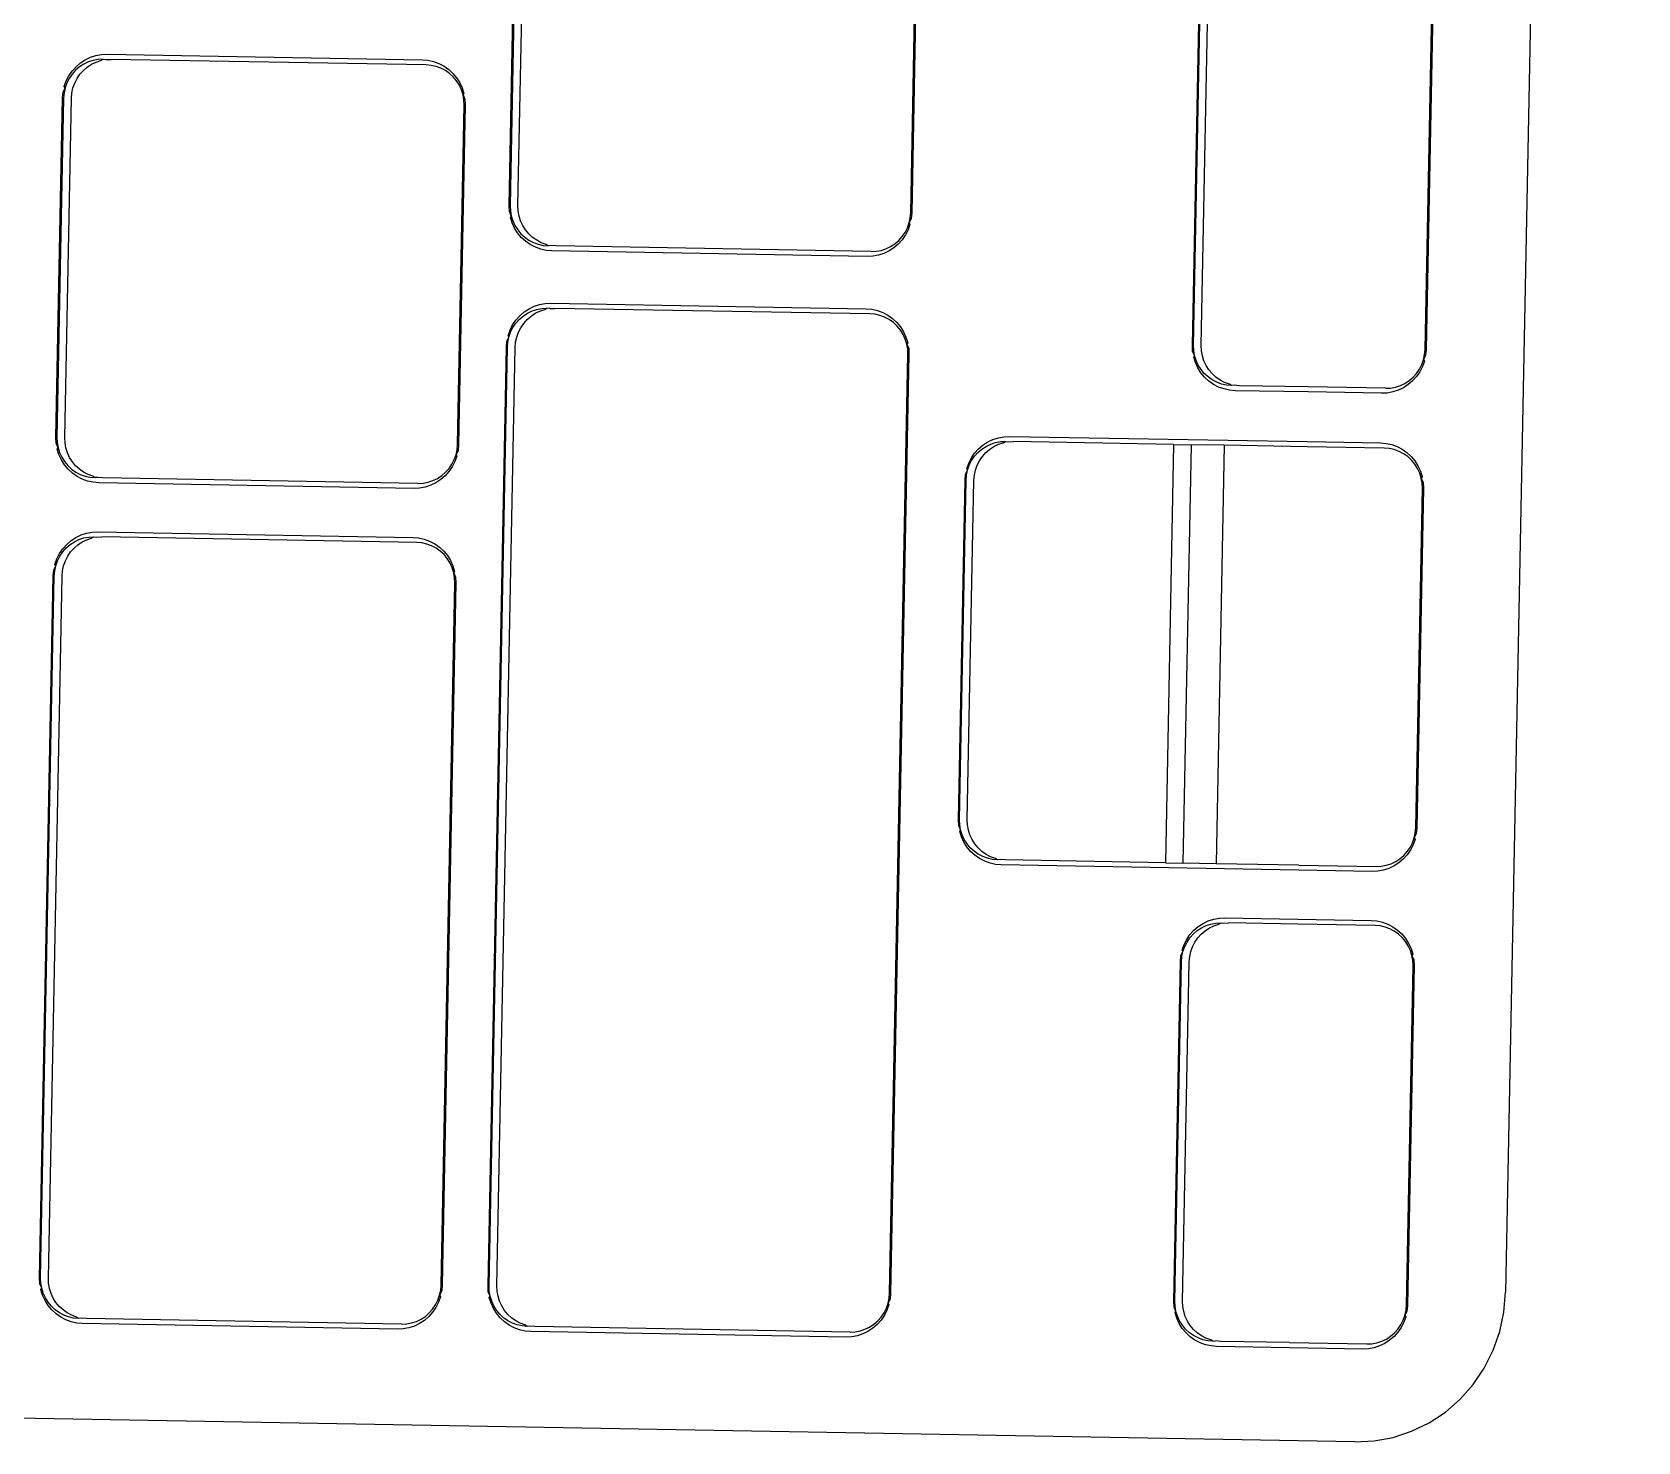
# Model space of a CAD drawing. Header units: millimetres. Extents: x 44692 to 659456, y -26273 to 96111.
# Drawn here: x 257828.2 to 257884.1, y -11983.1 to -11934.1 of the extents above; entities that cross this region are included whole.
import ezdxf

# ---------------------------------------------------------------- set-up
doc = ezdxf.new("R2010")
doc.units = ezdxf.units.MM
doc.header["$LTSCALE"] = 100
doc.layers.add('Muebles', color=112, linetype='Continuous')

msp = doc.modelspace()

# ---------------------------------------------------------------- linework, layer by layer
at = {"layer": 'Muebles'}
for p, q in [((257884.114, -11741.741), (257879.511, -11977.891)), ((257844.842, -11940.105), (257845.072, -11928.288)), ((257845.107, -11928.295), (257844.877, -11940.1)), ((257845.15, -11940.105), (257845.38, -11928.299)), ((257858.814, -11940.346), (257859.044, -11928.54)), ((257859.079, -11928.535), (257858.849, -11940.352)), ((257868.615, -11944.966), (257868.846, -11933.149)), ((257868.65, -11944.96), (257868.881, -11933.155)), ((257868.924, -11944.965), (257869.154, -11933.16)), ((257876.71, -11945.103), (257876.941, -11933.297)), ((257876.976, -11933.292), (257876.745, -11945.109)), ((257829.927, -11935.137), (257830.095, -11935.027)), ((257830.095, -11935.027), (257830.275, -11934.941)), ((257830.275, -11934.941), (257830.465, -11934.879)), ((257830.543, -11935.016), (257830.369, -11935.048)), ((257830.465, -11934.879), (257830.661, -11934.843)), ((257830.72, -11935.008), (257830.543, -11935.016)), ((257830.642, -11935.053), (257830.72, -11935.008)), ((257830.661, -11934.843), (257830.854, -11934.834)), ((257830.72, -11935.008), (257830.816, -11935.021)), ((257830.816, -11935.021), (257830.993, -11935.013)), ((257830.854, -11934.834), (257841.826, -11935.027)), ((257841.953, -11935.206), (257830.993, -11935.013)), ((257841.826, -11935.027), (257842.018, -11935.043)), ((257829.434, -11935.765), (257829.526, -11935.584)), ((257829.526, -11935.584), (257829.64, -11935.418)), ((257829.637, -11935.526), (257829.536, -11935.674)), ((257829.756, -11935.393), (257829.637, -11935.526)), ((257829.64, -11935.418), (257829.774, -11935.268)), ((257829.891, -11935.277), (257829.756, -11935.393)), ((257829.774, -11935.268), (257829.927, -11935.137)), ((257829.809, -11935.679), (257829.91, -11935.531)), ((257830.04, -11935.18), (257829.891, -11935.277)), ((257829.91, -11935.531), (257830.029, -11935.398)), ((257830.029, -11935.398), (257830.164, -11935.282)), ((257830.2, -11935.103), (257830.04, -11935.18)), ((257830.164, -11935.282), (257830.313, -11935.185)), ((257830.369, -11935.048), (257830.2, -11935.103)), ((257830.313, -11935.185), (257830.473, -11935.108)), ((257830.473, -11935.108), (257830.642, -11935.053)), ((257842.129, -11935.221), (257841.953, -11935.206)), ((257842.018, -11935.043), (257842.213, -11935.086)), ((257842.302, -11935.259), (257842.129, -11935.221)), ((257842.213, -11935.086), (257842.4, -11935.155)), ((257842.468, -11935.32), (257842.302, -11935.259)), ((257842.4, -11935.155), (257842.577, -11935.247)), ((257842.625, -11935.402), (257842.468, -11935.32)), ((257842.577, -11935.247), (257842.741, -11935.363)), ((257842.77, -11935.504), (257842.625, -11935.402)), ((257842.741, -11935.363), (257842.888, -11935.499)), ((257842.901, -11935.625), (257842.77, -11935.504)), ((257842.888, -11935.499), (257843.016, -11935.654)), ((257829.323, -11936.154), (257829.394, -11936.003)), ((257829.394, -11936.003), (257829.356, -11936.178)), ((257829.366, -11935.956), (257829.434, -11935.765)), ((257829.394, -11936.003), (257829.366, -11935.956)), ((257829.454, -11935.834), (257829.394, -11936.003)), ((257829.536, -11935.674), (257829.454, -11935.834)), ((257829.629, -11936.183), (257829.667, -11936.007)), ((257829.667, -11936.007), (257829.727, -11935.838)), ((257829.727, -11935.838), (257829.809, -11935.679)), ((257843.015, -11935.762), (257842.901, -11935.625)), ((257843.11, -11935.913), (257843.015, -11935.762)), ((257843.016, -11935.654), (257843.124, -11935.824)), ((257843.185, -11936.076), (257843.11, -11935.913)), ((257843.124, -11935.824), (257843.209, -11936.008)), ((257843.239, -11936.247), (257843.185, -11936.076)), ((257843.209, -11936.008), (257843.269, -11936.201)), ((257829.076, -11948.168), (257829.306, -11936.351)), ((257829.341, -11936.357), (257829.111, -11948.163)), ((257829.306, -11936.351), (257829.323, -11936.154)), ((257829.356, -11936.178), (257829.341, -11936.357)), ((257829.384, -11948.167), (257829.614, -11936.362)), ((257829.614, -11936.362), (257829.629, -11936.183)), ((257843.048, -11948.408), (257843.278, -11936.603)), ((257843.313, -11936.598), (257843.083, -11948.415)), ((257843.269, -11936.201), (257843.239, -11936.247)), ((257843.27, -11936.424), (257843.239, -11936.247)), ((257843.239, -11936.247), (257843.304, -11936.401)), ((257843.278, -11936.603), (257843.27, -11936.424)), ((257843.304, -11936.401), (257843.313, -11936.598)), ((257844.851, -11940.302), (257844.842, -11940.105)), ((257844.916, -11940.456), (257844.851, -11940.302)), ((257844.877, -11940.1), (257844.885, -11940.279)), ((257844.885, -11940.279), (257844.916, -11940.456)), ((257844.886, -11940.502), (257844.916, -11940.456)), ((257844.946, -11940.695), (257844.886, -11940.502)), ((257844.916, -11940.456), (257844.969, -11940.627)), ((257845.158, -11940.284), (257845.15, -11940.105)), ((257845.189, -11940.461), (257845.158, -11940.284)), ((257845.242, -11940.632), (257845.189, -11940.461)), ((257858.761, -11940.7), (257858.799, -11940.525)), ((257858.832, -11940.549), (257858.761, -11940.7)), ((257858.799, -11940.525), (257858.814, -11940.346)), ((257858.849, -11940.352), (257858.832, -11940.549)), ((257845.031, -11940.879), (257844.946, -11940.695)), ((257844.969, -11940.627), (257845.045, -11940.79)), ((257845.138, -11941.049), (257845.031, -11940.879)), ((257845.045, -11940.79), (257845.14, -11940.941)), ((257845.267, -11941.204), (257845.138, -11941.049)), ((257845.14, -11940.941), (257845.254, -11941.078)), ((257845.318, -11940.795), (257845.242, -11940.632)), ((257845.254, -11941.078), (257845.384, -11941.199)), ((257845.413, -11940.946), (257845.318, -11940.795)), ((257845.527, -11941.083), (257845.413, -11940.946)), ((257845.657, -11941.204), (257845.527, -11941.083)), ((257858.629, -11941.119), (257858.515, -11941.285)), ((257858.518, -11941.177), (257858.619, -11941.029)), ((257858.619, -11941.029), (257858.7, -11940.87)), ((257858.721, -11940.938), (257858.629, -11941.119)), ((257858.7, -11940.87), (257858.761, -11940.7)), ((257858.789, -11940.747), (257858.721, -11940.938)), ((257858.761, -11940.7), (257858.789, -11940.747)), ((257845.414, -11941.34), (257845.267, -11941.204)), ((257845.384, -11941.199), (257845.529, -11941.301)), ((257845.578, -11941.456), (257845.414, -11941.34)), ((257845.529, -11941.301), (257845.686, -11941.383)), ((257845.755, -11941.548), (257845.578, -11941.456)), ((257845.802, -11941.306), (257845.657, -11941.204)), ((257845.686, -11941.383), (257845.853, -11941.444)), ((257845.942, -11941.617), (257845.755, -11941.548)), ((257845.96, -11941.388), (257845.802, -11941.306)), ((257845.853, -11941.444), (257846.026, -11941.482)), ((257846.136, -11941.66), (257845.942, -11941.617)), ((257846.126, -11941.449), (257845.96, -11941.388)), ((257846.026, -11941.482), (257846.202, -11941.497)), ((257846.202, -11941.497), (257846.126, -11941.449)), ((257846.329, -11941.676), (257846.136, -11941.66)), ((257846.299, -11941.487), (257846.202, -11941.497)), ((257846.475, -11941.502), (257846.299, -11941.487)), ((257857.301, -11941.869), (257846.329, -11941.676)), ((257857.435, -11941.695), (257846.475, -11941.502)), ((257857.435, -11941.695), (257857.612, -11941.687)), ((257857.612, -11941.687), (257857.786, -11941.655)), ((257857.786, -11941.655), (257857.954, -11941.6)), ((257858.06, -11941.676), (257857.88, -11941.762)), ((257857.954, -11941.6), (257858.115, -11941.523)), ((257858.228, -11941.566), (257858.06, -11941.676)), ((257858.115, -11941.523), (257858.264, -11941.426)), ((257858.381, -11941.435), (257858.228, -11941.566)), ((257858.264, -11941.426), (257858.399, -11941.31)), ((257858.515, -11941.285), (257858.381, -11941.435)), ((257858.399, -11941.31), (257858.518, -11941.177)), ((257857.494, -11941.86), (257857.301, -11941.869)), ((257857.69, -11941.824), (257857.494, -11941.86)), ((257857.88, -11941.762), (257857.69, -11941.824)), ((257845.079, -11944.083), (257845.213, -11943.931)), ((257845.196, -11944.056), (257845.331, -11943.939)), ((257845.213, -11943.931), (257845.366, -11943.799)), ((257845.331, -11943.939), (257845.48, -11943.841)), ((257845.366, -11943.799), (257845.534, -11943.688)), ((257845.469, -11944.061), (257845.604, -11943.944)), ((257845.48, -11943.841), (257845.64, -11943.763)), ((257845.534, -11943.688), (257845.714, -11943.601)), ((257845.604, -11943.944), (257845.753, -11943.845)), ((257845.64, -11943.763), (257845.809, -11943.708)), ((257845.714, -11943.601), (257845.904, -11943.539)), ((257845.753, -11943.845), (257845.913, -11943.768)), ((257845.809, -11943.708), (257845.983, -11943.676)), ((257845.904, -11943.539), (257846.1, -11943.502)), ((257845.913, -11943.768), (257846.082, -11943.713)), ((257845.983, -11943.676), (257846.159, -11943.667)), ((257846.082, -11943.713), (257846.159, -11943.667)), ((257846.1, -11943.502), (257846.294, -11943.493)), ((257846.256, -11943.68), (257846.159, -11943.667)), ((257846.256, -11943.68), (257846.432, -11943.672)), ((257846.294, -11943.493), (257857.265, -11943.686)), ((257857.393, -11943.865), (257846.432, -11943.672)), ((257857.265, -11943.686), (257857.458, -11943.702)), ((257857.569, -11943.88), (257857.393, -11943.865)), ((257857.458, -11943.702), (257857.653, -11943.746)), ((257857.742, -11943.918), (257857.569, -11943.88)), ((257857.653, -11943.746), (257857.84, -11943.815)), ((257857.908, -11943.98), (257857.742, -11943.918)), ((257857.84, -11943.815), (257858.017, -11943.908)), ((257858.017, -11943.908), (257858.181, -11944.025)), ((257844.805, -11944.625), (257844.873, -11944.433)), ((257844.834, -11944.672), (257844.894, -11944.501)), ((257844.873, -11944.433), (257844.965, -11944.251)), ((257844.894, -11944.501), (257844.975, -11944.34)), ((257844.965, -11944.251), (257845.079, -11944.083)), ((257844.975, -11944.34), (257845.076, -11944.19)), ((257845.076, -11944.19), (257845.196, -11944.056)), ((257845.107, -11944.676), (257845.167, -11944.506)), ((257845.167, -11944.506), (257845.248, -11944.344)), ((257845.248, -11944.344), (257845.35, -11944.195)), ((257845.35, -11944.195), (257845.469, -11944.061)), ((257858.065, -11944.063), (257857.908, -11943.98)), ((257858.21, -11944.166), (257858.065, -11944.063)), ((257858.181, -11944.025), (257858.328, -11944.162)), ((257858.341, -11944.288), (257858.21, -11944.166)), ((257858.328, -11944.162), (257858.457, -11944.319)), ((257858.455, -11944.426), (257858.341, -11944.288)), ((257858.55, -11944.579), (257858.455, -11944.426)), ((257858.457, -11944.319), (257858.564, -11944.491)), ((257858.564, -11944.491), (257858.649, -11944.676)), ((257844.109, -11977.672), (257844.746, -11945.023)), ((257844.145, -11977.667), (257844.781, -11945.03)), ((257844.418, -11977.672), (257845.054, -11945.035)), ((257844.746, -11945.023), (257844.762, -11944.825)), ((257844.762, -11944.825), (257844.834, -11944.672)), ((257844.781, -11945.03), (257844.796, -11944.849)), ((257844.796, -11944.849), (257844.834, -11944.672)), ((257844.834, -11944.672), (257844.805, -11944.625)), ((257845.054, -11945.035), (257845.069, -11944.854)), ((257845.069, -11944.854), (257845.107, -11944.676)), ((257858.625, -11944.743), (257858.55, -11944.579)), ((257858.678, -11944.916), (257858.625, -11944.743)), ((257858.649, -11944.676), (257858.709, -11944.871)), ((257858.709, -11944.871), (257858.678, -11944.916)), ((257858.71, -11945.094), (257858.678, -11944.916)), ((257858.678, -11944.916), (257858.744, -11945.072)), ((257858.744, -11945.072), (257858.753, -11945.27)), ((257868.624, -11945.163), (257868.615, -11944.966)), ((257868.659, -11945.14), (257868.65, -11944.96)), ((257868.932, -11945.145), (257868.924, -11944.965)), ((257858.081, -11977.913), (257858.718, -11945.276)), ((257858.753, -11945.27), (257858.116, -11977.919)), ((257858.718, -11945.276), (257858.71, -11945.094)), ((257868.69, -11945.317), (257868.624, -11945.163)), ((257868.69, -11945.317), (257868.659, -11945.14)), ((257868.659, -11945.363), (257868.69, -11945.317)), ((257868.72, -11945.556), (257868.659, -11945.363)), ((257868.743, -11945.488), (257868.69, -11945.317)), ((257868.805, -11945.739), (257868.72, -11945.556)), ((257868.818, -11945.65), (257868.743, -11945.488)), ((257868.963, -11945.322), (257868.932, -11945.145)), ((257869.016, -11945.493), (257868.963, -11945.322)), ((257869.091, -11945.655), (257869.016, -11945.493)), ((257876.516, -11945.786), (257876.597, -11945.626)), ((257876.597, -11945.626), (257876.657, -11945.457)), ((257876.686, -11945.504), (257876.618, -11945.695)), ((257876.657, -11945.457), (257876.695, -11945.282)), ((257876.729, -11945.306), (257876.657, -11945.457)), ((257876.657, -11945.457), (257876.686, -11945.504)), ((257876.695, -11945.282), (257876.71, -11945.103)), ((257876.745, -11945.109), (257876.729, -11945.306)), ((257868.912, -11945.91), (257868.805, -11945.739)), ((257868.914, -11945.801), (257868.818, -11945.65)), ((257869.041, -11946.065), (257868.912, -11945.91)), ((257869.027, -11945.938), (257868.914, -11945.801)), ((257869.158, -11946.059), (257869.027, -11945.938)), ((257869.188, -11946.201), (257869.041, -11946.065)), ((257869.187, -11945.806), (257869.091, -11945.655)), ((257869.303, -11946.162), (257869.158, -11946.059)), ((257869.3, -11945.943), (257869.187, -11945.806)), ((257869.352, -11946.316), (257869.188, -11946.201)), ((257869.431, -11946.064), (257869.3, -11945.943)), ((257869.46, -11946.244), (257869.303, -11946.162)), ((257869.576, -11946.166), (257869.431, -11946.064)), ((257869.733, -11946.249), (257869.576, -11946.166)), ((257876.011, -11946.28), (257876.16, -11946.183)), ((257876.277, -11946.192), (257876.125, -11946.323)), ((257876.16, -11946.183), (257876.296, -11946.067)), ((257876.412, -11946.042), (257876.277, -11946.192)), ((257876.296, -11946.067), (257876.415, -11945.934)), ((257876.526, -11945.876), (257876.412, -11946.042)), ((257876.415, -11945.934), (257876.516, -11945.786)), ((257876.618, -11945.695), (257876.526, -11945.876)), ((257869.528, -11946.409), (257869.352, -11946.316)), ((257869.626, -11946.305), (257869.46, -11946.244)), ((257869.716, -11946.477), (257869.528, -11946.409)), ((257869.799, -11946.343), (257869.626, -11946.305)), ((257869.91, -11946.52), (257869.716, -11946.477)), ((257869.9, -11946.309), (257869.733, -11946.249)), ((257869.975, -11946.358), (257869.799, -11946.343)), ((257869.975, -11946.358), (257869.9, -11946.309)), ((257870.103, -11946.536), (257869.91, -11946.52)), ((257870.072, -11946.348), (257869.975, -11946.358)), ((257870.248, -11946.362), (257870.072, -11946.348)), ((257872.642, -11946.581), (257870.103, -11946.536)), ((257872.645, -11946.405), (257870.248, -11946.362)), ((257875.198, -11946.626), (257872.642, -11946.581)), ((257875.332, -11946.452), (257872.645, -11946.405)), ((257875.391, -11946.617), (257875.198, -11946.626)), ((257875.332, -11946.452), (257875.509, -11946.443)), ((257875.587, -11946.581), (257875.391, -11946.617)), ((257875.509, -11946.443), (257875.683, -11946.411)), ((257875.777, -11946.519), (257875.587, -11946.581)), ((257875.683, -11946.411), (257875.851, -11946.357)), ((257875.957, -11946.433), (257875.777, -11946.519)), ((257875.851, -11946.357), (257876.011, -11946.28)), ((257876.125, -11946.323), (257875.957, -11946.433)), ((257829.085, -11948.365), (257829.076, -11948.168)), ((257829.15, -11948.519), (257829.085, -11948.365)), ((257829.111, -11948.163), (257829.119, -11948.342)), ((257829.119, -11948.342), (257829.15, -11948.519)), ((257829.392, -11948.347), (257829.384, -11948.167)), ((257829.423, -11948.524), (257829.392, -11948.347)), ((257843.033, -11948.588), (257843.048, -11948.408)), ((257843.083, -11948.415), (257843.066, -11948.612)), ((257861.173, -11948.56), (257861.326, -11948.429)), ((257861.326, -11948.429), (257861.494, -11948.319)), ((257861.439, -11948.472), (257861.599, -11948.395)), ((257861.494, -11948.319), (257861.674, -11948.233)), ((257861.599, -11948.395), (257861.768, -11948.34)), ((257861.674, -11948.233), (257861.864, -11948.171)), ((257861.712, -11948.477), (257861.872, -11948.4)), ((257861.768, -11948.34), (257861.942, -11948.308)), ((257861.864, -11948.171), (257862.06, -11948.135)), ((257861.872, -11948.4), (257862.041, -11948.345)), ((257861.942, -11948.308), (257862.119, -11948.3)), ((257862.041, -11948.345), (257862.119, -11948.3)), ((257862.06, -11948.135), (257862.253, -11948.126)), ((257862.119, -11948.3), (257862.215, -11948.313)), ((257862.215, -11948.313), (257862.392, -11948.305)), ((257862.253, -11948.126), (257872.608, -11948.308)), ((257867.96, -11948.403), (257862.392, -11948.305)), ((257867.96, -11948.403), (257867.676, -11962.955)), ((257867.96, -11948.403), (257868.568, -11948.414)), ((257868.568, -11948.414), (257868.285, -11962.965)), ((257869.723, -11948.434), (257868.568, -11948.414)), ((257869.723, -11948.434), (257869.439, -11962.986)), ((257872.604, -11948.485), (257869.723, -11948.434)), ((257872.608, -11948.308), (257875.164, -11948.353)), ((257875.164, -11948.353), (257875.357, -11948.37)), ((257875.357, -11948.37), (257875.551, -11948.412)), ((257875.551, -11948.412), (257875.738, -11948.481)), ((257829.12, -11948.565), (257829.15, -11948.519)), ((257829.18, -11948.758), (257829.12, -11948.565)), ((257829.15, -11948.519), (257829.204, -11948.69)), ((257829.265, -11948.942), (257829.18, -11948.758)), ((257829.204, -11948.69), (257829.279, -11948.852)), ((257829.373, -11949.112), (257829.265, -11948.942)), ((257829.279, -11948.852), (257829.374, -11949.004)), ((257829.477, -11948.695), (257829.423, -11948.524)), ((257829.552, -11948.857), (257829.477, -11948.695)), ((257829.647, -11949.008), (257829.552, -11948.857)), ((257842.853, -11949.092), (257842.935, -11948.932)), ((257842.935, -11948.932), (257842.995, -11948.763)), ((257843.023, -11948.81), (257842.956, -11949.001)), ((257842.995, -11948.763), (257843.033, -11948.588)), ((257843.066, -11948.612), (257842.995, -11948.763)), ((257842.995, -11948.763), (257843.023, -11948.81)), ((257860.833, -11949.057), (257860.924, -11948.876)), ((257860.853, -11949.126), (257860.935, -11948.966)), ((257860.924, -11948.876), (257861.039, -11948.71)), ((257860.935, -11948.966), (257861.036, -11948.818)), ((257861.036, -11948.818), (257861.155, -11948.685)), ((257861.039, -11948.71), (257861.173, -11948.56)), ((257861.126, -11949.13), (257861.208, -11948.971)), ((257861.155, -11948.685), (257861.29, -11948.569)), ((257861.208, -11948.971), (257861.309, -11948.823)), ((257861.29, -11948.569), (257861.439, -11948.472)), ((257861.309, -11948.823), (257861.428, -11948.69)), ((257861.428, -11948.69), (257861.563, -11948.574)), ((257861.563, -11948.574), (257861.712, -11948.477)), ((257875.291, -11948.532), (257872.604, -11948.485)), ((257875.468, -11948.547), (257875.291, -11948.532)), ((257875.64, -11948.585), (257875.468, -11948.547)), ((257875.807, -11948.646), (257875.64, -11948.585)), ((257875.738, -11948.481), (257875.915, -11948.573)), ((257875.964, -11948.728), (257875.807, -11948.646)), ((257875.915, -11948.573), (257876.079, -11948.689)), ((257876.109, -11948.83), (257875.964, -11948.728)), ((257876.079, -11948.689), (257876.226, -11948.825)), ((257876.239, -11948.951), (257876.109, -11948.83)), ((257876.226, -11948.825), (257876.355, -11948.98)), ((257876.353, -11949.088), (257876.239, -11948.951)), ((257876.355, -11948.98), (257876.462, -11949.15)), ((257829.501, -11949.267), (257829.373, -11949.112)), ((257829.374, -11949.004), (257829.488, -11949.141)), ((257829.488, -11949.141), (257829.619, -11949.261)), ((257829.649, -11949.403), (257829.501, -11949.267)), ((257829.619, -11949.261), (257829.764, -11949.364)), ((257829.761, -11949.145), (257829.647, -11949.008)), ((257829.812, -11949.518), (257829.649, -11949.403)), ((257829.892, -11949.266), (257829.761, -11949.145)), ((257829.764, -11949.364), (257829.921, -11949.446)), ((257829.989, -11949.611), (257829.812, -11949.518)), ((257830.037, -11949.369), (257829.892, -11949.266)), ((257829.921, -11949.446), (257830.087, -11949.507)), ((257830.194, -11949.451), (257830.037, -11949.369)), ((257830.087, -11949.507), (257830.26, -11949.545)), ((257830.36, -11949.512), (257830.194, -11949.451)), ((257830.26, -11949.545), (257830.436, -11949.56)), ((257830.436, -11949.56), (257830.36, -11949.512)), ((257830.533, -11949.55), (257830.436, -11949.56)), ((257830.709, -11949.565), (257830.533, -11949.55)), ((257842.349, -11949.586), (257842.498, -11949.489)), ((257842.615, -11949.498), (257842.462, -11949.629)), ((257842.498, -11949.489), (257842.633, -11949.373)), ((257842.749, -11949.348), (257842.615, -11949.498)), ((257842.633, -11949.373), (257842.752, -11949.24)), ((257842.864, -11949.181), (257842.749, -11949.348)), ((257842.752, -11949.24), (257842.853, -11949.092)), ((257842.956, -11949.001), (257842.864, -11949.181)), ((257860.705, -11949.643), (257860.722, -11949.446)), ((257860.722, -11949.446), (257860.793, -11949.295)), ((257860.74, -11949.649), (257860.755, -11949.47)), ((257860.755, -11949.47), (257860.793, -11949.295)), ((257860.765, -11949.248), (257860.833, -11949.057)), ((257860.793, -11949.295), (257860.765, -11949.248)), ((257860.793, -11949.295), (257860.853, -11949.126)), ((257861.013, -11949.654), (257861.028, -11949.475)), ((257861.028, -11949.475), (257861.066, -11949.299)), ((257861.066, -11949.299), (257861.126, -11949.13)), ((257876.449, -11949.239), (257876.353, -11949.088)), ((257876.524, -11949.402), (257876.449, -11949.239)), ((257876.462, -11949.15), (257876.547, -11949.334)), ((257876.577, -11949.573), (257876.524, -11949.402)), ((257876.547, -11949.334), (257876.608, -11949.527)), ((257876.608, -11949.527), (257876.577, -11949.573)), ((257830.176, -11949.679), (257829.989, -11949.611)), ((257830.371, -11949.722), (257830.176, -11949.679)), ((257830.564, -11949.739), (257830.371, -11949.722)), ((257841.535, -11949.932), (257830.564, -11949.739)), ((257841.669, -11949.758), (257830.709, -11949.565)), ((257841.728, -11949.923), (257841.535, -11949.932)), ((257841.669, -11949.758), (257841.846, -11949.749)), ((257841.924, -11949.887), (257841.728, -11949.923)), ((257841.846, -11949.749), (257842.02, -11949.717)), ((257842.114, -11949.825), (257841.924, -11949.887)), ((257842.02, -11949.717), (257842.189, -11949.662)), ((257842.295, -11949.739), (257842.114, -11949.825)), ((257842.189, -11949.662), (257842.349, -11949.586)), ((257842.462, -11949.629), (257842.295, -11949.739)), ((257860.475, -11961.46), (257860.705, -11949.643)), ((257860.51, -11961.455), (257860.74, -11949.649)), ((257860.783, -11961.459), (257861.013, -11949.654)), ((257876.386, -11961.735), (257876.616, -11949.929)), ((257876.652, -11949.924), (257876.421, -11961.741)), ((257876.608, -11949.75), (257876.577, -11949.573)), ((257876.577, -11949.573), (257876.643, -11949.727)), ((257876.616, -11949.929), (257876.608, -11949.75)), ((257876.643, -11949.727), (257876.652, -11949.924)), ((257829.45, -11951.881), (257829.602, -11951.749)), ((257829.602, -11951.749), (257829.77, -11951.638)), ((257829.716, -11951.791), (257829.877, -11951.713)), ((257829.77, -11951.638), (257829.951, -11951.551)), ((257829.877, -11951.713), (257830.045, -11951.658)), ((257829.951, -11951.551), (257830.141, -11951.489)), ((257829.989, -11951.795), (257830.15, -11951.718)), ((257830.045, -11951.658), (257830.219, -11951.626)), ((257830.141, -11951.489), (257830.337, -11951.452)), ((257830.15, -11951.718), (257830.318, -11951.663)), ((257830.219, -11951.626), (257830.396, -11951.617)), ((257830.318, -11951.663), (257830.396, -11951.617)), ((257830.337, -11951.452), (257830.53, -11951.443)), ((257830.396, -11951.617), (257830.492, -11951.63)), ((257830.492, -11951.63), (257830.669, -11951.622)), ((257830.53, -11951.443), (257841.502, -11951.636)), ((257841.629, -11951.815), (257830.669, -11951.622)), ((257841.502, -11951.636), (257841.695, -11951.652)), ((257841.695, -11951.652), (257841.889, -11951.696)), ((257841.889, -11951.696), (257842.077, -11951.765)), ((257842.077, -11951.765), (257842.254, -11951.858)), ((257829.11, -11952.383), (257829.201, -11952.201)), ((257829.13, -11952.451), (257829.212, -11952.29)), ((257829.201, -11952.201), (257829.315, -11952.033)), ((257829.212, -11952.29), (257829.313, -11952.14)), ((257829.313, -11952.14), (257829.432, -11952.006)), ((257829.315, -11952.033), (257829.45, -11951.881)), ((257829.403, -11952.456), (257829.485, -11952.294)), ((257829.432, -11952.006), (257829.567, -11951.889)), ((257829.485, -11952.294), (257829.586, -11952.145)), ((257829.567, -11951.889), (257829.716, -11951.791)), ((257829.586, -11952.145), (257829.705, -11952.011)), ((257829.705, -11952.011), (257829.841, -11951.894)), ((257829.841, -11951.894), (257829.989, -11951.795)), ((257841.806, -11951.83), (257841.629, -11951.815)), ((257841.978, -11951.868), (257841.806, -11951.83)), ((257842.145, -11951.93), (257841.978, -11951.868)), ((257842.302, -11952.013), (257842.145, -11951.93)), ((257842.254, -11951.858), (257842.417, -11951.975)), ((257842.447, -11952.116), (257842.302, -11952.013)), ((257842.417, -11951.975), (257842.565, -11952.112)), ((257842.577, -11952.238), (257842.447, -11952.116)), ((257842.565, -11952.112), (257842.693, -11952.269)), ((257842.691, -11952.376), (257842.577, -11952.238)), ((257842.693, -11952.269), (257842.8, -11952.441)), ((257828.982, -11952.973), (257828.999, -11952.775)), ((257828.999, -11952.775), (257829.07, -11952.622)), ((257829.017, -11952.98), (257829.032, -11952.799)), ((257829.032, -11952.799), (257829.07, -11952.622)), ((257829.042, -11952.575), (257829.11, -11952.383)), ((257829.07, -11952.622), (257829.042, -11952.575)), ((257829.07, -11952.622), (257829.13, -11952.451)), ((257829.29, -11952.985), (257829.305, -11952.804)), ((257829.305, -11952.804), (257829.343, -11952.627)), ((257829.343, -11952.627), (257829.403, -11952.456)), ((257842.786, -11952.529), (257842.691, -11952.376)), ((257842.861, -11952.693), (257842.786, -11952.529)), ((257842.8, -11952.441), (257842.885, -11952.626)), ((257842.915, -11952.866), (257842.861, -11952.693)), ((257842.885, -11952.626), (257842.945, -11952.821)), ((257842.945, -11952.821), (257842.915, -11952.866)), ((257842.946, -11953.044), (257842.915, -11952.866)), ((257842.915, -11952.866), (257842.98, -11953.022)), ((257828.506, -11977.397), (257828.982, -11952.973)), ((257828.541, -11977.392), (257829.017, -11952.98)), ((257828.814, -11977.397), (257829.29, -11952.985)), ((257842.478, -11977.638), (257842.954, -11953.226)), ((257842.989, -11953.221), (257842.513, -11977.644)), ((257842.954, -11953.226), (257842.946, -11953.044)), ((257842.98, -11953.022), (257842.989, -11953.221)), ((257860.484, -11961.657), (257860.475, -11961.46)), ((257860.549, -11961.811), (257860.484, -11961.657)), ((257860.518, -11961.634), (257860.51, -11961.455)), ((257860.549, -11961.811), (257860.518, -11961.634)), ((257860.519, -11961.857), (257860.549, -11961.811)), ((257860.603, -11961.982), (257860.549, -11961.811)), ((257860.791, -11961.639), (257860.783, -11961.459)), ((257860.822, -11961.816), (257860.791, -11961.639)), ((257860.876, -11961.987), (257860.822, -11961.816)), ((257876.371, -11961.914), (257876.386, -11961.735)), ((257876.421, -11961.741), (257876.405, -11961.938)), ((257860.579, -11962.05), (257860.519, -11961.857)), ((257860.664, -11962.234), (257860.579, -11962.05)), ((257860.678, -11962.144), (257860.603, -11961.982)), ((257860.772, -11962.404), (257860.664, -11962.234)), ((257860.773, -11962.296), (257860.678, -11962.144)), ((257860.9, -11962.559), (257860.772, -11962.404)), ((257860.887, -11962.433), (257860.773, -11962.296)), ((257860.951, -11962.149), (257860.876, -11961.987)), ((257861.046, -11962.3), (257860.951, -11962.149)), ((257861.16, -11962.437), (257861.046, -11962.3)), ((257876.192, -11962.418), (257876.273, -11962.258)), ((257876.294, -11962.327), (257876.202, -11962.508)), ((257876.273, -11962.258), (257876.333, -11962.089)), ((257876.362, -11962.136), (257876.294, -11962.327)), ((257876.333, -11962.089), (257876.371, -11961.914)), ((257876.405, -11961.938), (257876.333, -11962.089)), ((257876.333, -11962.089), (257876.362, -11962.136)), ((257861.018, -11962.553), (257860.887, -11962.433)), ((257861.048, -11962.695), (257860.9, -11962.559)), ((257861.163, -11962.656), (257861.018, -11962.553)), ((257861.211, -11962.81), (257861.048, -11962.695)), ((257861.291, -11962.558), (257861.16, -11962.437)), ((257861.32, -11962.738), (257861.163, -11962.656)), ((257861.388, -11962.903), (257861.211, -11962.81)), ((257861.436, -11962.661), (257861.291, -11962.558)), ((257861.486, -11962.799), (257861.32, -11962.738)), ((257861.575, -11962.971), (257861.388, -11962.903)), ((257861.593, -11962.743), (257861.436, -11962.661)), ((257861.659, -11962.837), (257861.486, -11962.799)), ((257861.759, -11962.804), (257861.593, -11962.743)), ((257861.835, -11962.852), (257861.659, -11962.837)), ((257861.835, -11962.852), (257861.759, -11962.804)), ((257861.932, -11962.842), (257861.835, -11962.852)), ((257862.108, -11962.857), (257861.932, -11962.842)), ((257867.676, -11962.955), (257862.108, -11962.857)), ((257867.676, -11962.955), (257868.285, -11962.965)), ((257875.527, -11962.989), (257875.687, -11962.912)), ((257875.801, -11962.955), (257875.633, -11963.065)), ((257875.687, -11962.912), (257875.836, -11962.815)), ((257875.953, -11962.824), (257875.801, -11962.955)), ((257875.836, -11962.815), (257875.971, -11962.699)), ((257876.088, -11962.674), (257875.953, -11962.824)), ((257875.971, -11962.699), (257876.091, -11962.566)), ((257876.202, -11962.508), (257876.088, -11962.674)), ((257876.091, -11962.566), (257876.192, -11962.418)), ((257861.77, -11963.014), (257861.575, -11962.971)), ((257861.962, -11963.031), (257861.77, -11963.014)), ((257872.317, -11963.213), (257861.962, -11963.031)), ((257869.439, -11962.986), (257868.285, -11962.965)), ((257872.321, -11963.037), (257869.439, -11962.986)), ((257874.873, -11963.258), (257872.317, -11963.213)), ((257872.321, -11963.037), (257875.008, -11963.084)), ((257875.067, -11963.249), (257874.873, -11963.258)), ((257875.008, -11963.084), (257875.184, -11963.075)), ((257875.263, -11963.213), (257875.067, -11963.249)), ((257875.184, -11963.075), (257875.359, -11963.043)), ((257875.452, -11963.151), (257875.263, -11963.213)), ((257875.359, -11963.043), (257875.527, -11962.989)), ((257875.633, -11963.065), (257875.452, -11963.151)), ((257868.666, -11965.304), (257868.818, -11965.173)), ((257868.818, -11965.173), (257868.986, -11965.063)), ((257868.932, -11965.216), (257869.092, -11965.139)), ((257868.986, -11965.063), (257869.167, -11964.977)), ((257869.092, -11965.139), (257869.26, -11965.085)), ((257869.167, -11964.977), (257869.356, -11964.915)), ((257869.205, -11965.221), (257869.365, -11965.144)), ((257869.26, -11965.085), (257869.435, -11965.053)), ((257869.356, -11964.915), (257869.552, -11964.879)), ((257869.365, -11965.144), (257869.533, -11965.089)), ((257869.435, -11965.053), (257869.611, -11965.044)), ((257869.533, -11965.089), (257869.611, -11965.044)), ((257869.552, -11964.879), (257869.746, -11964.87)), ((257869.611, -11965.044), (257869.708, -11965.057)), ((257869.708, -11965.057), (257869.884, -11965.049)), ((257869.746, -11964.87), (257872.284, -11964.915)), ((257872.281, -11965.091), (257869.884, -11965.049)), ((257874.968, -11965.139), (257872.281, -11965.091)), ((257872.284, -11964.915), (257874.84, -11964.96)), ((257874.84, -11964.96), (257875.033, -11964.976)), ((257875.144, -11965.153), (257874.968, -11965.139)), ((257875.033, -11964.976), (257875.227, -11965.019)), ((257875.317, -11965.191), (257875.144, -11965.153)), ((257875.227, -11965.019), (257875.415, -11965.087)), ((257875.483, -11965.252), (257875.317, -11965.191)), ((257875.415, -11965.087), (257875.592, -11965.18)), ((257875.592, -11965.18), (257875.755, -11965.295)), ((257868.325, -11965.801), (257868.417, -11965.62)), ((257868.346, -11965.87), (257868.427, -11965.71)), ((257868.417, -11965.62), (257868.531, -11965.454)), ((257868.427, -11965.71), (257868.528, -11965.562)), ((257868.528, -11965.562), (257868.648, -11965.429)), ((257868.531, -11965.454), (257868.666, -11965.304)), ((257868.619, -11965.875), (257868.7, -11965.715)), ((257868.648, -11965.429), (257868.783, -11965.313)), ((257868.7, -11965.715), (257868.801, -11965.567)), ((257868.783, -11965.313), (257868.932, -11965.216)), ((257868.801, -11965.567), (257868.921, -11965.434)), ((257868.921, -11965.434), (257869.056, -11965.318)), ((257869.056, -11965.318), (257869.205, -11965.221)), ((257875.64, -11965.334), (257875.483, -11965.252)), ((257875.785, -11965.437), (257875.64, -11965.334)), ((257875.755, -11965.295), (257875.902, -11965.431)), ((257875.916, -11965.558), (257875.785, -11965.437)), ((257875.902, -11965.431), (257876.031, -11965.586)), ((257876.03, -11965.695), (257875.916, -11965.558)), ((257876.125, -11965.846), (257876.03, -11965.695)), ((257876.031, -11965.586), (257876.139, -11965.757)), ((257876.139, -11965.757), (257876.223, -11965.94)), ((257868.198, -11966.387), (257868.214, -11966.19)), ((257868.214, -11966.19), (257868.286, -11966.039)), ((257868.233, -11966.393), (257868.248, -11966.214)), ((257868.248, -11966.214), (257868.286, -11966.039)), ((257868.257, -11965.992), (257868.325, -11965.801)), ((257868.286, -11966.039), (257868.257, -11965.992)), ((257868.286, -11966.039), (257868.346, -11965.87)), ((257868.506, -11966.398), (257868.521, -11966.219)), ((257868.521, -11966.219), (257868.559, -11966.044)), ((257868.559, -11966.044), (257868.619, -11965.875)), ((257876.2, -11966.008), (257876.125, -11965.846)), ((257876.254, -11966.179), (257876.2, -11966.008)), ((257876.223, -11965.94), (257876.284, -11966.134)), ((257876.284, -11966.134), (257876.254, -11966.179)), ((257876.285, -11966.356), (257876.254, -11966.179)), ((257876.254, -11966.179), (257876.319, -11966.333)), ((257867.967, -11978.204), (257868.198, -11966.387)), ((257868.003, -11978.199), (257868.233, -11966.393)), ((257868.276, -11978.204), (257868.506, -11966.398)), ((257876.063, -11978.341), (257876.293, -11966.536)), ((257876.328, -11966.53), (257876.097, -11978.347)), ((257876.293, -11966.536), (257876.285, -11966.356)), ((257876.319, -11966.333), (257876.328, -11966.53)), ((257828.515, -11977.596), (257828.506, -11977.397)), ((257828.549, -11977.573), (257828.541, -11977.392)), ((257828.822, -11977.578), (257828.814, -11977.397)), ((257828.58, -11977.752), (257828.515, -11977.596)), ((257828.58, -11977.752), (257828.549, -11977.573)), ((257828.55, -11977.797), (257828.58, -11977.752)), ((257828.61, -11977.992), (257828.55, -11977.797)), ((257828.634, -11977.924), (257828.58, -11977.752)), ((257828.695, -11978.177), (257828.61, -11977.992)), ((257828.709, -11978.088), (257828.634, -11977.924)), ((257828.853, -11977.756), (257828.822, -11977.578)), ((257828.907, -11977.929), (257828.853, -11977.756)), ((257828.982, -11978.093), (257828.907, -11977.929)), ((257842.365, -11978.167), (257842.425, -11977.996)), ((257842.454, -11978.042), (257842.386, -11978.235)), ((257842.425, -11977.996), (257842.463, -11977.819)), ((257842.497, -11977.842), (257842.425, -11977.996)), ((257842.425, -11977.996), (257842.454, -11978.042)), ((257842.463, -11977.819), (257842.478, -11977.638)), ((257842.513, -11977.644), (257842.497, -11977.842)), ((257844.118, -11977.871), (257844.109, -11977.672)), ((257844.184, -11978.027), (257844.118, -11977.871)), ((257844.153, -11977.848), (257844.145, -11977.667)), ((257844.184, -11978.027), (257844.153, -11977.848)), ((257844.153, -11978.072), (257844.184, -11978.027)), ((257844.237, -11978.2), (257844.184, -11978.027)), ((257844.426, -11977.853), (257844.418, -11977.672)), ((257844.457, -11978.032), (257844.426, -11977.853)), ((257844.51, -11978.204), (257844.457, -11978.032)), ((257858.066, -11978.094), (257858.081, -11977.913)), ((257858.116, -11977.919), (257858.1, -11978.118)), ((257879.453, -11978.581), (257879.511, -11977.891)), ((257828.802, -11978.349), (257828.695, -11978.177)), ((257828.804, -11978.241), (257828.709, -11978.088)), ((257828.931, -11978.505), (257828.802, -11978.349)), ((257828.918, -11978.38), (257828.804, -11978.241)), ((257829.049, -11978.501), (257828.918, -11978.38)), ((257829.078, -11978.643), (257828.931, -11978.505)), ((257829.077, -11978.246), (257828.982, -11978.093)), ((257829.194, -11978.605), (257829.049, -11978.501)), ((257829.191, -11978.384), (257829.077, -11978.246)), ((257829.322, -11978.506), (257829.191, -11978.384)), ((257829.351, -11978.688), (257829.194, -11978.605)), ((257829.467, -11978.61), (257829.322, -11978.506)), ((257842.18, -11978.585), (257842.046, -11978.736)), ((257842.063, -11978.611), (257842.182, -11978.477)), ((257842.294, -11978.417), (257842.18, -11978.585)), ((257842.182, -11978.477), (257842.284, -11978.328)), ((257842.284, -11978.328), (257842.365, -11978.167)), ((257842.386, -11978.235), (257842.294, -11978.417)), ((257844.214, -11978.267), (257844.153, -11978.072)), ((257844.298, -11978.452), (257844.214, -11978.267)), ((257844.312, -11978.364), (257844.237, -11978.2)), ((257844.406, -11978.624), (257844.298, -11978.452)), ((257844.407, -11978.516), (257844.312, -11978.364)), ((257844.521, -11978.655), (257844.407, -11978.516)), ((257844.585, -11978.369), (257844.51, -11978.204)), ((257844.68, -11978.521), (257844.585, -11978.369)), ((257844.794, -11978.66), (257844.68, -11978.521)), ((257857.786, -11978.752), (257857.887, -11978.603)), ((257857.887, -11978.603), (257857.968, -11978.442)), ((257857.989, -11978.51), (257857.897, -11978.692)), ((257857.968, -11978.442), (257858.028, -11978.271)), ((257858.057, -11978.318), (257857.989, -11978.51)), ((257858.028, -11978.271), (257858.066, -11978.094)), ((257858.1, -11978.118), (257858.028, -11978.271)), ((257858.028, -11978.271), (257858.057, -11978.318)), ((257867.976, -11978.401), (257867.967, -11978.204)), ((257868.042, -11978.555), (257867.976, -11978.401)), ((257868.011, -11978.378), (257868.003, -11978.199)), ((257868.042, -11978.555), (257868.011, -11978.378)), ((257868.011, -11978.601), (257868.042, -11978.555)), ((257868.072, -11978.794), (257868.011, -11978.601)), ((257868.095, -11978.726), (257868.042, -11978.555)), ((257868.284, -11978.383), (257868.276, -11978.204)), ((257868.315, -11978.56), (257868.284, -11978.383)), ((257868.368, -11978.731), (257868.315, -11978.56)), ((257876.01, -11978.696), (257876.047, -11978.52)), ((257876.081, -11978.544), (257876.01, -11978.696)), ((257876.047, -11978.52), (257876.063, -11978.341)), ((257876.097, -11978.347), (257876.081, -11978.544)), ((257879.309, -11979.258), (257879.453, -11978.581)), ((257829.242, -11978.759), (257829.078, -11978.643)), ((257829.419, -11978.853), (257829.242, -11978.759)), ((257829.517, -11978.749), (257829.351, -11978.688)), ((257829.606, -11978.922), (257829.419, -11978.853)), ((257829.624, -11978.693), (257829.467, -11978.61)), ((257829.69, -11978.788), (257829.517, -11978.749)), ((257829.801, -11978.965), (257829.606, -11978.922)), ((257829.79, -11978.754), (257829.624, -11978.693)), ((257829.866, -11978.803), (257829.69, -11978.788)), ((257829.866, -11978.803), (257829.79, -11978.754)), ((257829.993, -11978.981), (257829.801, -11978.965)), ((257829.963, -11978.792), (257829.866, -11978.803)), ((257830.139, -11978.807), (257829.963, -11978.792)), ((257840.965, -11979.175), (257829.993, -11978.981)), ((257841.099, -11979.001), (257830.139, -11978.807)), ((257841.159, -11979.165), (257840.965, -11979.175)), ((257841.099, -11979.001), (257841.276, -11978.992)), ((257841.355, -11979.129), (257841.159, -11979.165)), ((257841.276, -11978.992), (257841.45, -11978.96)), ((257841.545, -11979.067), (257841.355, -11979.129)), ((257841.45, -11978.96), (257841.619, -11978.904)), ((257841.725, -11978.979), (257841.545, -11979.067)), ((257841.619, -11978.904), (257841.779, -11978.827)), ((257841.893, -11978.869), (257841.725, -11978.979)), ((257841.779, -11978.827), (257841.928, -11978.729)), ((257842.046, -11978.736), (257841.893, -11978.869)), ((257841.928, -11978.729), (257842.063, -11978.611)), ((257844.534, -11978.78), (257844.406, -11978.624)), ((257844.652, -11978.777), (257844.521, -11978.655)), ((257844.681, -11978.918), (257844.534, -11978.78)), ((257844.797, -11978.88), (257844.652, -11978.777)), ((257844.845, -11979.034), (257844.681, -11978.918)), ((257844.925, -11978.782), (257844.794, -11978.66)), ((257844.954, -11978.963), (257844.797, -11978.88)), ((257845.022, -11979.128), (257844.845, -11979.034)), ((257845.07, -11978.885), (257844.925, -11978.782)), ((257845.12, -11979.024), (257844.954, -11978.963)), ((257845.209, -11979.197), (257845.022, -11979.128)), ((257845.227, -11978.968), (257845.07, -11978.885)), ((257845.293, -11979.063), (257845.12, -11979.024)), ((257845.393, -11979.029), (257845.227, -11978.968)), ((257845.469, -11979.078), (257845.293, -11979.063)), ((257845.469, -11979.078), (257845.393, -11979.029)), ((257845.566, -11979.068), (257845.469, -11979.078)), ((257845.742, -11979.083), (257845.566, -11979.068)), ((257856.703, -11979.276), (257845.742, -11979.083)), ((257857.222, -11979.18), (257857.382, -11979.102)), ((257857.496, -11979.144), (257857.328, -11979.255)), ((257857.382, -11979.102), (257857.531, -11979.004)), ((257857.649, -11979.012), (257857.496, -11979.144)), ((257857.531, -11979.004), (257857.666, -11978.887)), ((257857.783, -11978.86), (257857.649, -11979.012)), ((257857.666, -11978.887), (257857.786, -11978.752)), ((257857.897, -11978.692), (257857.783, -11978.86)), ((257868.157, -11978.978), (257868.072, -11978.794)), ((257868.17, -11978.889), (257868.095, -11978.726)), ((257868.264, -11979.148), (257868.157, -11978.978)), ((257868.266, -11979.04), (257868.17, -11978.889)), ((257868.393, -11979.303), (257868.264, -11979.148)), ((257868.38, -11979.177), (257868.266, -11979.04)), ((257868.443, -11978.893), (257868.368, -11978.731)), ((257868.539, -11979.045), (257868.443, -11978.893)), ((257868.653, -11979.182), (257868.539, -11979.045)), ((257875.878, -11979.114), (257875.764, -11979.281)), ((257875.767, -11979.172), (257875.868, -11979.024)), ((257875.868, -11979.024), (257875.949, -11978.865)), ((257875.97, -11978.934), (257875.878, -11979.114)), ((257875.949, -11978.865), (257876.01, -11978.696)), ((257876.038, -11978.742), (257875.97, -11978.934)), ((257876.01, -11978.696), (257876.038, -11978.742)), ((257845.404, -11979.24), (257845.209, -11979.197)), ((257845.597, -11979.257), (257845.404, -11979.24)), ((257856.568, -11979.45), (257845.597, -11979.257)), ((257856.762, -11979.441), (257856.568, -11979.45)), ((257856.703, -11979.276), (257856.879, -11979.267)), ((257856.958, -11979.404), (257856.762, -11979.441)), ((257856.879, -11979.267), (257857.053, -11979.235)), ((257857.148, -11979.342), (257856.958, -11979.404)), ((257857.053, -11979.235), (257857.222, -11979.18)), ((257857.328, -11979.255), (257857.148, -11979.342)), ((257868.51, -11979.298), (257868.38, -11979.177)), ((257868.54, -11979.439), (257868.393, -11979.303)), ((257868.655, -11979.4), (257868.51, -11979.298)), ((257868.704, -11979.555), (257868.54, -11979.439)), ((257868.783, -11979.302), (257868.653, -11979.182)), ((257868.812, -11979.482), (257868.655, -11979.4)), ((257868.881, -11979.647), (257868.704, -11979.555)), ((257868.928, -11979.405), (257868.783, -11979.302)), ((257868.979, -11979.543), (257868.812, -11979.482)), ((257869.068, -11979.716), (257868.881, -11979.647)), ((257869.085, -11979.487), (257868.928, -11979.405)), ((257869.151, -11979.581), (257868.979, -11979.543)), ((257869.262, -11979.759), (257869.068, -11979.716)), ((257869.252, -11979.548), (257869.085, -11979.487)), ((257869.328, -11979.596), (257869.151, -11979.581)), ((257869.328, -11979.596), (257869.252, -11979.548)), ((257869.328, -11979.596), (257869.424, -11979.586)), ((257869.601, -11979.601), (257869.424, -11979.586)), ((257871.997, -11979.643), (257869.601, -11979.601)), ((257871.997, -11979.643), (257874.684, -11979.69)), ((257874.684, -11979.69), (257874.861, -11979.682)), ((257874.861, -11979.682), (257875.035, -11979.65)), ((257875.035, -11979.65), (257875.203, -11979.595)), ((257875.309, -11979.671), (257875.129, -11979.757)), ((257875.203, -11979.595), (257875.364, -11979.518)), ((257875.477, -11979.562), (257875.309, -11979.671)), ((257875.364, -11979.518), (257875.512, -11979.421)), ((257875.63, -11979.431), (257875.477, -11979.562)), ((257875.512, -11979.421), (257875.648, -11979.305)), ((257875.764, -11979.281), (257875.63, -11979.431)), ((257875.648, -11979.305), (257875.767, -11979.172)), ((257879.08, -11979.91), (257879.309, -11979.258)), ((257869.455, -11979.775), (257869.262, -11979.759)), ((257871.993, -11979.82), (257869.455, -11979.775)), ((257874.55, -11979.865), (257871.993, -11979.82)), ((257874.743, -11979.855), (257874.55, -11979.865)), ((257874.939, -11979.819), (257874.743, -11979.855)), ((257875.129, -11979.757), (257874.939, -11979.819)), ((257878.77, -11980.526), (257879.08, -11979.91)), ((257878.385, -11981.095), (257878.77, -11980.526)), ((257874.263, -11983.095), (257766.412, -11981.192)), ((257877.931, -11981.608), (257878.385, -11981.095)), ((257877.416, -11982.056), (257877.931, -11981.608)), ((257876.24, -11982.727), (257876.849, -11982.431)), ((257876.849, -11982.431), (257877.416, -11982.056)), ((257874.263, -11983.095), (257874.935, -11983.061)), ((257874.935, -11983.061), (257875.598, -11982.938)), ((257875.598, -11982.938), (257876.24, -11982.727))]:
    msp.add_line(p, q, dxfattribs=at)

doc.saveas('drawing.dxf')
